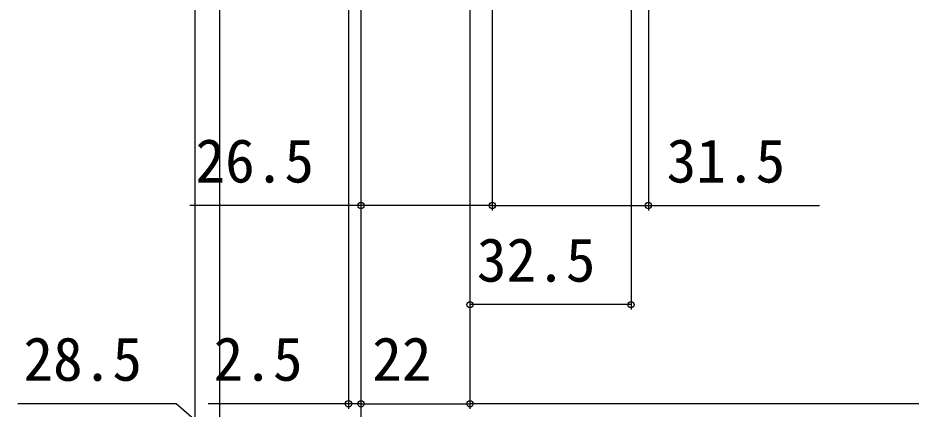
# Model space of a CAD drawing. Units: millimetres, scale not verified. Extents: x -525 to 525, y -783 to 778.
# Drawn here: x -383.7 to -203.5, y -675.9 to -596.9 of the extents above; entities that cross this region are included whole.
import ezdxf
from ezdxf.enums import TextEntityAlignment as Align

# ---------------------------------------------------------------- set-up
doc = ezdxf.new("R2010")
doc.units = ezdxf.units.MM
doc.header["$LTSCALE"] = 4
doc.layers.add('0-8_YKK_D', color=6, linetype='Continuous')
doc.styles.add('ＭＳ ゴシック', font='')
doc.styles.get('ＭＳ ゴシック').set_extended_font_data('MS Gothic')

msp = doc.modelspace()

# ---------------------------------------------------------------- linework, layer by layer
at = {"layer": '0-8_YKK_D'}
for p, q in [((-256.499, -464.3), (-256.499, -635.8)), ((-348, -494.507), (-348, -735.8)), ((-348, -494.507), (-348, -715.8)), ((-287.999, -494.8), (-287.999, -635.8)), ((-287.999, -494.8), (-287.999, -635.8)), ((-260, -494.235), (-260, -655.8)), ((-292.5, -497.6), (-292.5, -675.8)), ((-292.5, -497.6), (-292.5, -655.8)), ((-292.5, -497.6), (-292.5, -675.8)), ((-317, -513.5), (-317, -675.8)), ((-314.5, -513.3), (-314.5, -695.8)), ((-314.5, -513.3), (-314.5, -675.8)), ((-314.5, -513.3), (-314.5, -675.8)), ((-314.5, -513.3), (-314.5, -635.8)), ((-314.5, -513.3), (-314.5, -695.8)), ((-342.999, -520.5), (-342.999, -695.8)), ((-342.999, -520.5), (-342.999, -715.8)), ((-342.999, -520.5), (-342.999, -715.8)), ((-260, -654.8), (-292.5, -654.8)), ((-317, -674.8), (-345.327, -674.8)), ((-314.5, -674.8), (-317, -674.8)), ((-314.5, -674.8), (-292.5, -674.8)), ((-314.5, -674.8), (-311.95, -674.8)), ((306.501, -674.8), (-292.5, -674.8))]:
    msp.add_line(p, q, dxfattribs=at)
for points in [[(-287.999, -634.8), (-314.5, -634.8), (-349.005, -634.8)], [(-287.999, -634.8), (-256.499, -634.8), (-221.995, -634.8)], [(-328.75, -694.8), (-351.755, -674.8), (-383.709, -674.8)]]:
    msp.add_lwpolyline(points, dxfattribs=at)
for centre in [(-314.5, -634.8), (-287.999, -634.8), (-287.999, -634.8), (-256.499, -634.8), (-292.5, -654.8), (-260, -654.8), (-317, -674.8), (-314.5, -674.8), (-314.5, -674.8), (-292.5, -674.8), (-292.5, -674.8)]:
    msp.add_circle(centre, 0.637, dxfattribs=at)

# ---------------------------------------------------------------- texts
at = {"layer": '0-8_YKK_D', "style": 'ＭＳ ゴシック'}
for s, p in [('26.5', (-347.891, -632.8)), ('31.5', (-252.836, -632.8)), ('32.5', (-291.114, -652.8)), ('28.5', (-382.596, -672.8)), ('2.5', (-344.214, -672.8)), ('22', (-312.227, -672.8))]:
    msp.add_text(s, height=8.798, dxfattribs=at).set_placement(p, align=Align.BOTTOM_LEFT)

doc.saveas('drawing.dxf')
